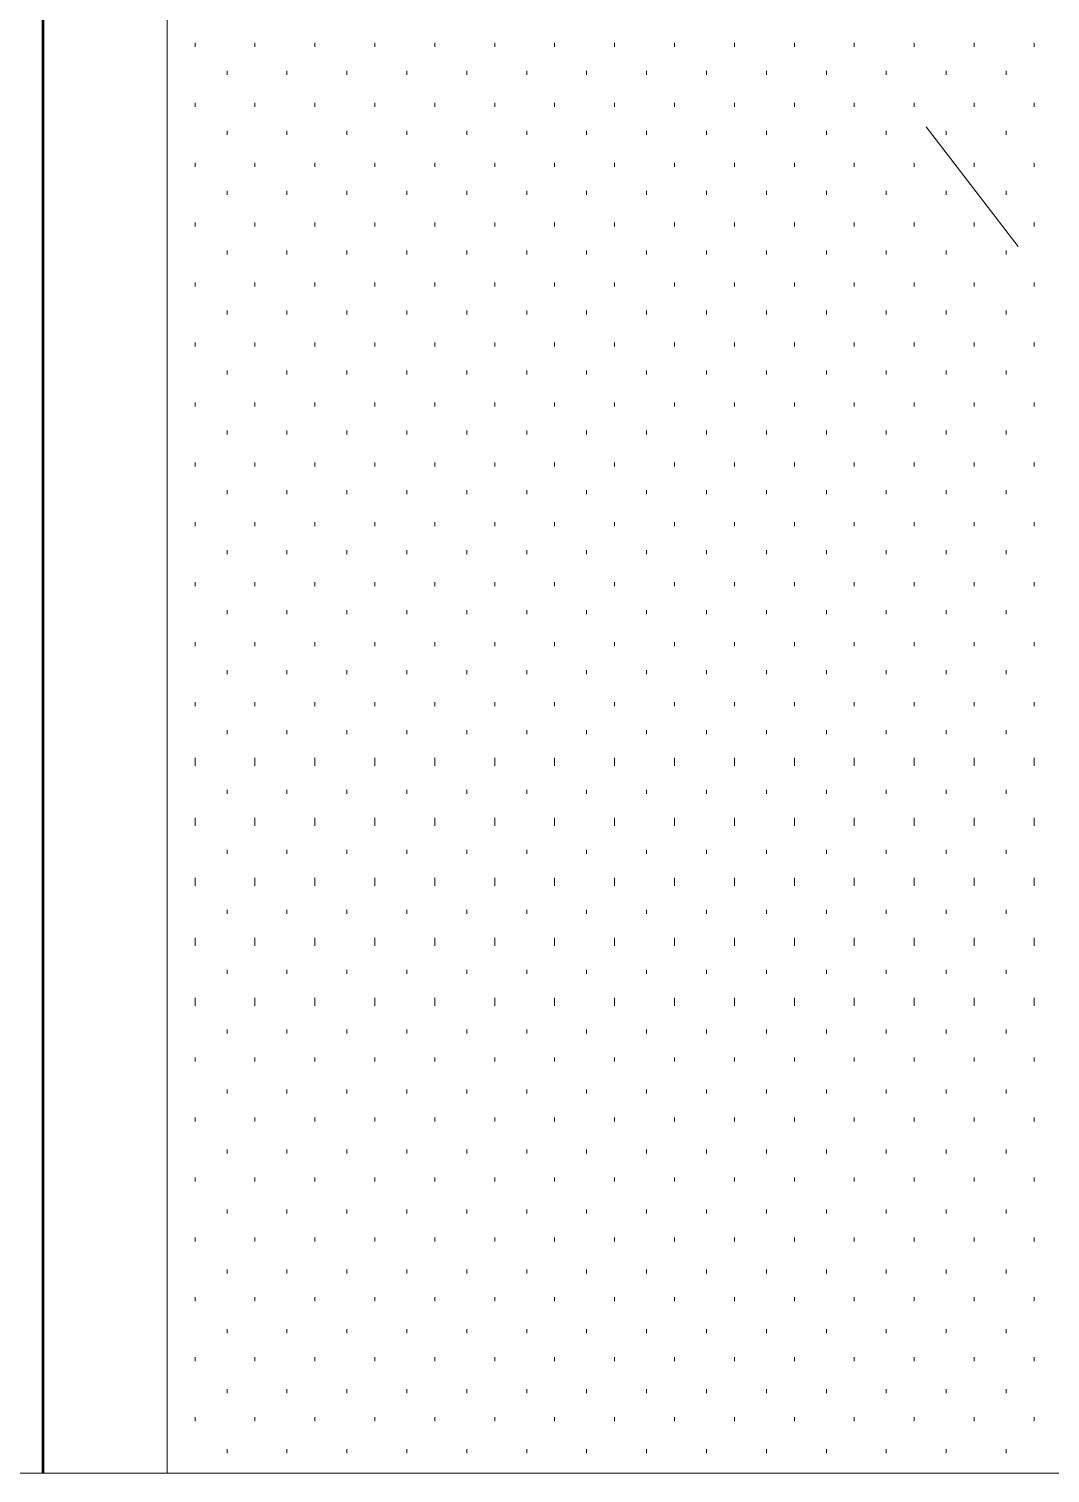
# Model space of a CAD drawing. Header units: inches. Extents: x -6061 to 13621, y -296 to 7483.
# Drawn here: x -5436.28 to -5415.81, y 607.46 to 636.41 of the extents above; entities that cross this region are included whole.
import ezdxf

# ---------------------------------------------------------------- set-up
doc = ezdxf.new("R2010")
doc.units = ezdxf.units.IN
doc.header["$MEASUREMENT"] = 0
doc.layers.get('0').update_dxf_attribs({"linetype": 'CONTINUOUS'})

msp = doc.modelspace()

# ---------------------------------------------------------------- linework, layer by layer
at = {"color": 7, "linetype": 'Continuous', "lineweight": 53, "true_color": 0x000007}
for q in [(-5435.99234, 803.59683), (-5435.99234, 607.4552)]:
    msp.add_line((-5435.99234, 607.4552), q, dxfattribs=at)
at = {"color": 7, "linetype": 'Continuous', "lineweight": 9, "true_color": 0x000007}
for p, q in [((-5435.99234, 703.48371), (-5435.99234, 607.4552)), ((-5433.50954, 703.48371), (-5433.50954, 607.4552)), ((-5433.50954, 701.0009), (-5433.50954, 607.4552)), ((-5416.45026, 632.04299), (-5418.29234, 634.4457)), ((-5452.81135, 607.4552), (-5331.23397, 607.4552)), ((-5435.99234, 607.4552), (-5433.50954, 607.4552)), ((-5433.50954, 607.4552), (-5435.99234, 607.4552)), ((-5328.11044, 607.4552), (-5435.99234, 607.4552)), ((-5433.50954, 607.4552), (-5397.46881, 607.4552)), ((-5397.46881, 607.4552), (-5433.50954, 607.4552))]:
    msp.add_line(p, q, dxfattribs=at)
at = {"color": 7, "linetype": 'Continuous', "lineweight": 9, "true_color": 0xffffff}
for p, q in [((-5432.9489, 636.04751), (-5432.9489, 636.1276)), ((-5431.74755, 636.04751), (-5431.74755, 636.1276)), ((-5430.54619, 636.04751), (-5430.54619, 636.1276)), ((-5429.34483, 636.04751), (-5429.34483, 636.1276)), ((-5428.14347, 636.04751), (-5428.14347, 636.1276)), ((-5426.94212, 636.04751), (-5426.94212, 636.1276)), ((-5425.74076, 636.04751), (-5425.74076, 636.1276)), ((-5424.5394, 636.04751), (-5424.5394, 636.1276)), ((-5423.33805, 636.04751), (-5423.33805, 636.1276)), ((-5422.13669, 636.04751), (-5422.13669, 636.1276)), ((-5420.93533, 636.04751), (-5420.93533, 636.1276)), ((-5419.73397, 636.04751), (-5419.73397, 636.1276)), ((-5418.53262, 636.04751), (-5418.53262, 636.1276)), ((-5417.33126, 636.04751), (-5417.33126, 636.1276)), ((-5416.1299, 636.04751), (-5416.1299, 636.1276)), ((-5432.30818, 635.48688), (-5432.30818, 635.56697)), ((-5431.10682, 635.48688), (-5431.10682, 635.56697)), ((-5429.90547, 635.48688), (-5429.90547, 635.56697)), ((-5428.70411, 635.48688), (-5428.70411, 635.56697)), ((-5427.50275, 635.48688), (-5427.50275, 635.56697)), ((-5426.30139, 635.48688), (-5426.30139, 635.56697)), ((-5425.10004, 635.48688), (-5425.10004, 635.56697)), ((-5423.89868, 635.48688), (-5423.89868, 635.56697)), ((-5422.69732, 635.48688), (-5422.69732, 635.56697)), ((-5421.49596, 635.48688), (-5421.49596, 635.56697)), ((-5420.29461, 635.48688), (-5420.29461, 635.56697)), ((-5419.09325, 635.48688), (-5419.09325, 635.56697)), ((-5417.89189, 635.48688), (-5417.89189, 635.56697)), ((-5416.69053, 635.48688), (-5416.69053, 635.56697)), ((-5432.9489, 634.84615), (-5432.9489, 634.92624)), ((-5431.74755, 634.84615), (-5431.74755, 634.92624)), ((-5430.54619, 634.84615), (-5430.54619, 634.92624)), ((-5429.34483, 634.84615), (-5429.34483, 634.92624)), ((-5428.14347, 634.84615), (-5428.14347, 634.92624)), ((-5426.94212, 634.84615), (-5426.94212, 634.92624)), ((-5425.74076, 634.84615), (-5425.74076, 634.92624)), ((-5424.5394, 634.84615), (-5424.5394, 634.92624)), ((-5423.33805, 634.84615), (-5423.33805, 634.92624)), ((-5422.13669, 634.84615), (-5422.13669, 634.92624)), ((-5420.93533, 634.84615), (-5420.93533, 634.92624)), ((-5419.73397, 634.84615), (-5419.73397, 634.92624)), ((-5418.53262, 634.84615), (-5418.53262, 634.92624)), ((-5417.33126, 634.84615), (-5417.33126, 634.92624)), ((-5416.1299, 634.84615), (-5416.1299, 634.92624)), ((-5432.30818, 634.28552), (-5432.30818, 634.36561)), ((-5431.10682, 634.28552), (-5431.10682, 634.36561)), ((-5429.90547, 634.28552), (-5429.90547, 634.36561)), ((-5428.70411, 634.28552), (-5428.70411, 634.36561)), ((-5427.50275, 634.28552), (-5427.50275, 634.36561)), ((-5426.30139, 634.28552), (-5426.30139, 634.36561)), ((-5425.10004, 634.28552), (-5425.10004, 634.36561)), ((-5423.89868, 634.28552), (-5423.89868, 634.36561)), ((-5422.69732, 634.28552), (-5422.69732, 634.36561)), ((-5421.49596, 634.28552), (-5421.49596, 634.36561)), ((-5420.29461, 634.28552), (-5420.29461, 634.36561)), ((-5419.09325, 634.28552), (-5419.09325, 634.36561)), ((-5417.89189, 634.28552), (-5417.89189, 634.36561)), ((-5416.69053, 634.28552), (-5416.69053, 634.36561)), ((-5432.9489, 633.6448), (-5432.9489, 633.72489)), ((-5431.74755, 633.6448), (-5431.74755, 633.72489)), ((-5430.54619, 633.6448), (-5430.54619, 633.72489)), ((-5429.34483, 633.6448), (-5429.34483, 633.72489)), ((-5428.14347, 633.6448), (-5428.14347, 633.72489)), ((-5426.94212, 633.6448), (-5426.94212, 633.72489)), ((-5425.74076, 633.6448), (-5425.74076, 633.72489)), ((-5424.5394, 633.6448), (-5424.5394, 633.72489)), ((-5423.33805, 633.6448), (-5423.33805, 633.72489)), ((-5422.13669, 633.6448), (-5422.13669, 633.72489)), ((-5420.93533, 633.6448), (-5420.93533, 633.72489)), ((-5419.73397, 633.6448), (-5419.73397, 633.72489)), ((-5418.53262, 633.6448), (-5418.53262, 633.72489)), ((-5417.33126, 633.6448), (-5417.33126, 633.72489)), ((-5416.1299, 633.6448), (-5416.1299, 633.72489)), ((-5432.30818, 633.08416), (-5432.30818, 633.16425)), ((-5431.10682, 633.08416), (-5431.10682, 633.16425)), ((-5429.90547, 633.08416), (-5429.90547, 633.16425)), ((-5428.70411, 633.08416), (-5428.70411, 633.16425)), ((-5427.50275, 633.08416), (-5427.50275, 633.16425)), ((-5426.30139, 633.08416), (-5426.30139, 633.16425)), ((-5425.10004, 633.08416), (-5425.10004, 633.16425)), ((-5423.89868, 633.08416), (-5423.89868, 633.16425)), ((-5422.69732, 633.08416), (-5422.69732, 633.16425)), ((-5421.49596, 633.08416), (-5421.49596, 633.16425)), ((-5420.29461, 633.08416), (-5420.29461, 633.16425)), ((-5419.09325, 633.08416), (-5419.09325, 633.16425)), ((-5417.89189, 633.08416), (-5417.89189, 633.16425)), ((-5416.69053, 633.08416), (-5416.69053, 633.16425)), ((-5432.9489, 632.44344), (-5432.9489, 632.52353)), ((-5431.74755, 632.44344), (-5431.74755, 632.52353)), ((-5430.54619, 632.44344), (-5430.54619, 632.52353)), ((-5429.34483, 632.44344), (-5429.34483, 632.52353)), ((-5428.14347, 632.44344), (-5428.14347, 632.52353)), ((-5426.94212, 632.44344), (-5426.94212, 632.52353)), ((-5425.74076, 632.44344), (-5425.74076, 632.52353)), ((-5424.5394, 632.44344), (-5424.5394, 632.52353)), ((-5423.33805, 632.44344), (-5423.33805, 632.52353)), ((-5422.13669, 632.44344), (-5422.13669, 632.52353)), ((-5420.93533, 632.44344), (-5420.93533, 632.52353)), ((-5419.73397, 632.44344), (-5419.73397, 632.52353)), ((-5418.53262, 632.44344), (-5418.53262, 632.52353)), ((-5417.33126, 632.44344), (-5417.33126, 632.52353)), ((-5416.1299, 632.44344), (-5416.1299, 632.52353)), ((-5432.30818, 631.88281), (-5432.30818, 631.9629)), ((-5431.10682, 631.88281), (-5431.10682, 631.9629)), ((-5429.90547, 631.88281), (-5429.90547, 631.9629)), ((-5428.70411, 631.88281), (-5428.70411, 631.9629)), ((-5427.50275, 631.88281), (-5427.50275, 631.9629)), ((-5426.30139, 631.88281), (-5426.30139, 631.9629)), ((-5425.10004, 631.88281), (-5425.10004, 631.9629)), ((-5423.89868, 631.88281), (-5423.89868, 631.9629)), ((-5422.69732, 631.88281), (-5422.69732, 631.9629)), ((-5421.49596, 631.88281), (-5421.49596, 631.9629)), ((-5420.29461, 631.88281), (-5420.29461, 631.9629)), ((-5419.09325, 631.88281), (-5419.09325, 631.9629)), ((-5417.89189, 631.88281), (-5417.89189, 631.9629)), ((-5416.69053, 631.88281), (-5416.69053, 631.9629)), ((-5432.9489, 631.24208), (-5432.9489, 631.32217)), ((-5431.74755, 631.24208), (-5431.74755, 631.32217)), ((-5430.54619, 631.24208), (-5430.54619, 631.32217)), ((-5429.34483, 631.24208), (-5429.34483, 631.32217)), ((-5428.14347, 631.24208), (-5428.14347, 631.32217)), ((-5426.94212, 631.24208), (-5426.94212, 631.32217)), ((-5425.74076, 631.24208), (-5425.74076, 631.32217)), ((-5424.5394, 631.24208), (-5424.5394, 631.32217)), ((-5423.33805, 631.24208), (-5423.33805, 631.32217)), ((-5422.13669, 631.24208), (-5422.13669, 631.32217)), ((-5420.93533, 631.24208), (-5420.93533, 631.32217)), ((-5419.73397, 631.24208), (-5419.73397, 631.32217)), ((-5418.53262, 631.24208), (-5418.53262, 631.32217)), ((-5417.33126, 631.24208), (-5417.33126, 631.32217)), ((-5416.1299, 631.24208), (-5416.1299, 631.32217)), ((-5432.30818, 630.68145), (-5432.30818, 630.76154)), ((-5431.10682, 630.68145), (-5431.10682, 630.76154)), ((-5429.90547, 630.68145), (-5429.90547, 630.76154)), ((-5428.70411, 630.68145), (-5428.70411, 630.76154)), ((-5427.50275, 630.68145), (-5427.50275, 630.76154)), ((-5426.30139, 630.68145), (-5426.30139, 630.76154)), ((-5425.10004, 630.68145), (-5425.10004, 630.76154)), ((-5423.89868, 630.68145), (-5423.89868, 630.76154)), ((-5422.69732, 630.68145), (-5422.69732, 630.76154)), ((-5421.49596, 630.68145), (-5421.49596, 630.76154)), ((-5420.29461, 630.68145), (-5420.29461, 630.76154)), ((-5419.09325, 630.68145), (-5419.09325, 630.76154)), ((-5417.89189, 630.68145), (-5417.89189, 630.76154)), ((-5416.69053, 630.68145), (-5416.69053, 630.76154)), ((-5432.9489, 630.04072), (-5432.9489, 630.12081)), ((-5431.74755, 630.04072), (-5431.74755, 630.12081)), ((-5430.54619, 630.04072), (-5430.54619, 630.12081)), ((-5429.34483, 630.04072), (-5429.34483, 630.12081)), ((-5428.14347, 630.04072), (-5428.14347, 630.12081)), ((-5426.94212, 630.04072), (-5426.94212, 630.12081)), ((-5425.74076, 630.04072), (-5425.74076, 630.12081)), ((-5424.5394, 630.04072), (-5424.5394, 630.12081)), ((-5423.33805, 630.04072), (-5423.33805, 630.12081)), ((-5422.13669, 630.04072), (-5422.13669, 630.12081)), ((-5420.93533, 630.04072), (-5420.93533, 630.12081)), ((-5419.73397, 630.04072), (-5419.73397, 630.12081)), ((-5418.53262, 630.04072), (-5418.53262, 630.12081)), ((-5417.33126, 630.04072), (-5417.33126, 630.12081)), ((-5416.1299, 630.04072), (-5416.1299, 630.12081)), ((-5432.30818, 629.48009), (-5432.30818, 629.56018)), ((-5431.10682, 629.48009), (-5431.10682, 629.56018)), ((-5429.90547, 629.48009), (-5429.90547, 629.56018)), ((-5428.70411, 629.48009), (-5428.70411, 629.56018)), ((-5427.50275, 629.48009), (-5427.50275, 629.56018)), ((-5426.30139, 629.48009), (-5426.30139, 629.56018)), ((-5425.10004, 629.48009), (-5425.10004, 629.56018)), ((-5423.89868, 629.48009), (-5423.89868, 629.56018)), ((-5422.69732, 629.48009), (-5422.69732, 629.56018)), ((-5421.49596, 629.48009), (-5421.49596, 629.56018)), ((-5420.29461, 629.48009), (-5420.29461, 629.56018)), ((-5419.09325, 629.48009), (-5419.09325, 629.56018)), ((-5417.89189, 629.48009), (-5417.89189, 629.56018)), ((-5416.69053, 629.48009), (-5416.69053, 629.56018)), ((-5432.9489, 628.83937), (-5432.9489, 628.91946)), ((-5431.74755, 628.83937), (-5431.74755, 628.91946)), ((-5430.54619, 628.83937), (-5430.54619, 628.91946)), ((-5429.34483, 628.83937), (-5429.34483, 628.91946)), ((-5428.14347, 628.83937), (-5428.14347, 628.91946)), ((-5426.94212, 628.83937), (-5426.94212, 628.91946)), ((-5425.74076, 628.83937), (-5425.74076, 628.91946)), ((-5424.5394, 628.83937), (-5424.5394, 628.91946)), ((-5423.33805, 628.83937), (-5423.33805, 628.91946)), ((-5422.13669, 628.83937), (-5422.13669, 628.91946)), ((-5420.93533, 628.83937), (-5420.93533, 628.91946)), ((-5419.73397, 628.83937), (-5419.73397, 628.91946)), ((-5418.53262, 628.83937), (-5418.53262, 628.91946)), ((-5417.33126, 628.83937), (-5417.33126, 628.91946)), ((-5416.1299, 628.83937), (-5416.1299, 628.91946)), ((-5432.30818, 628.27873), (-5432.30818, 628.35882)), ((-5431.10682, 628.27873), (-5431.10682, 628.35882)), ((-5429.90547, 628.27873), (-5429.90547, 628.35882)), ((-5428.70411, 628.27873), (-5428.70411, 628.35882)), ((-5427.50275, 628.27873), (-5427.50275, 628.35882)), ((-5426.30139, 628.27873), (-5426.30139, 628.35882)), ((-5425.10004, 628.27873), (-5425.10004, 628.35882)), ((-5423.89868, 628.27873), (-5423.89868, 628.35882)), ((-5422.69732, 628.27873), (-5422.69732, 628.35882)), ((-5421.49596, 628.27873), (-5421.49596, 628.35882)), ((-5420.29461, 628.27873), (-5420.29461, 628.35882)), ((-5419.09325, 628.27873), (-5419.09325, 628.35882)), ((-5417.89189, 628.27873), (-5417.89189, 628.35882)), ((-5416.69053, 628.27873), (-5416.69053, 628.35882)), ((-5432.9489, 627.63801), (-5432.9489, 627.7181)), ((-5431.74755, 627.63801), (-5431.74755, 627.7181)), ((-5430.54619, 627.63801), (-5430.54619, 627.7181)), ((-5429.34483, 627.63801), (-5429.34483, 627.7181)), ((-5428.14347, 627.63801), (-5428.14347, 627.7181)), ((-5426.94212, 627.63801), (-5426.94212, 627.7181)), ((-5425.74076, 627.63801), (-5425.74076, 627.7181)), ((-5424.5394, 627.63801), (-5424.5394, 627.7181)), ((-5423.33805, 627.63801), (-5423.33805, 627.7181)), ((-5422.13669, 627.63801), (-5422.13669, 627.7181)), ((-5420.93533, 627.63801), (-5420.93533, 627.7181)), ((-5419.73397, 627.63801), (-5419.73397, 627.7181)), ((-5418.53262, 627.63801), (-5418.53262, 627.7181)), ((-5417.33126, 627.63801), (-5417.33126, 627.7181)), ((-5416.1299, 627.63801), (-5416.1299, 627.7181)), ((-5432.30818, 627.07738), (-5432.30818, 627.15747)), ((-5431.10682, 627.07738), (-5431.10682, 627.15747)), ((-5429.90547, 627.07738), (-5429.90547, 627.15747)), ((-5428.70411, 627.07738), (-5428.70411, 627.15747)), ((-5427.50275, 627.07738), (-5427.50275, 627.15747)), ((-5426.30139, 627.07738), (-5426.30139, 627.15747)), ((-5425.10004, 627.07738), (-5425.10004, 627.15747)), ((-5423.89868, 627.07738), (-5423.89868, 627.15747)), ((-5422.69732, 627.07738), (-5422.69732, 627.15747)), ((-5421.49596, 627.07738), (-5421.49596, 627.15747)), ((-5420.29461, 627.07738), (-5420.29461, 627.15747)), ((-5419.09325, 627.07738), (-5419.09325, 627.15747)), ((-5417.89189, 627.07738), (-5417.89189, 627.15747)), ((-5416.69053, 627.07738), (-5416.69053, 627.15747)), ((-5432.9489, 626.43665), (-5432.9489, 626.51674)), ((-5431.74755, 626.43665), (-5431.74755, 626.51674)), ((-5430.54619, 626.43665), (-5430.54619, 626.51674)), ((-5429.34483, 626.43665), (-5429.34483, 626.51674)), ((-5428.14347, 626.43665), (-5428.14347, 626.51674)), ((-5426.94212, 626.43665), (-5426.94212, 626.51674)), ((-5425.74076, 626.43665), (-5425.74076, 626.51674)), ((-5424.5394, 626.43665), (-5424.5394, 626.51674)), ((-5423.33805, 626.43665), (-5423.33805, 626.51674)), ((-5422.13669, 626.43665), (-5422.13669, 626.51674)), ((-5420.93533, 626.43665), (-5420.93533, 626.51674)), ((-5419.73397, 626.43665), (-5419.73397, 626.51674)), ((-5418.53262, 626.43665), (-5418.53262, 626.51674)), ((-5417.33126, 626.43665), (-5417.33126, 626.51674)), ((-5416.1299, 626.43665), (-5416.1299, 626.51674)), ((-5432.30818, 625.87602), (-5432.30818, 625.95611)), ((-5431.10682, 625.87602), (-5431.10682, 625.95611)), ((-5429.90547, 625.87602), (-5429.90547, 625.95611)), ((-5428.70411, 625.87602), (-5428.70411, 625.95611)), ((-5427.50275, 625.87602), (-5427.50275, 625.95611)), ((-5426.30139, 625.87602), (-5426.30139, 625.95611)), ((-5425.10004, 625.87602), (-5425.10004, 625.95611)), ((-5423.89868, 625.87602), (-5423.89868, 625.95611)), ((-5422.69732, 625.87602), (-5422.69732, 625.95611)), ((-5421.49596, 625.87602), (-5421.49596, 625.95611)), ((-5420.29461, 625.87602), (-5420.29461, 625.95611)), ((-5419.09325, 625.87602), (-5419.09325, 625.95611)), ((-5417.89189, 625.87602), (-5417.89189, 625.95611)), ((-5416.69053, 625.87602), (-5416.69053, 625.95611)), ((-5432.9489, 625.23529), (-5432.9489, 625.31538)), ((-5431.74755, 625.23529), (-5431.74755, 625.31538)), ((-5430.54619, 625.23529), (-5430.54619, 625.31538)), ((-5429.34483, 625.23529), (-5429.34483, 625.31538)), ((-5428.14347, 625.23529), (-5428.14347, 625.31538)), ((-5426.94212, 625.23529), (-5426.94212, 625.31538)), ((-5425.74076, 625.23529), (-5425.74076, 625.31538)), ((-5424.5394, 625.23529), (-5424.5394, 625.31538)), ((-5423.33805, 625.23529), (-5423.33805, 625.31538)), ((-5422.13669, 625.23529), (-5422.13669, 625.31538)), ((-5420.93533, 625.23529), (-5420.93533, 625.31538)), ((-5419.73397, 625.23529), (-5419.73397, 625.31538)), ((-5418.53262, 625.23529), (-5418.53262, 625.31538)), ((-5417.33126, 625.23529), (-5417.33126, 625.31538)), ((-5416.1299, 625.23529), (-5416.1299, 625.31538)), ((-5432.30818, 624.67466), (-5432.30818, 624.75475)), ((-5431.10682, 624.67466), (-5431.10682, 624.75475)), ((-5429.90547, 624.67466), (-5429.90547, 624.75475)), ((-5428.70411, 624.67466), (-5428.70411, 624.75475)), ((-5427.50275, 624.67466), (-5427.50275, 624.75475)), ((-5426.30139, 624.67466), (-5426.30139, 624.75475)), ((-5425.10004, 624.67466), (-5425.10004, 624.75475)), ((-5423.89868, 624.67466), (-5423.89868, 624.75475)), ((-5422.69732, 624.67466), (-5422.69732, 624.75475)), ((-5421.49596, 624.67466), (-5421.49596, 624.75475)), ((-5420.29461, 624.67466), (-5420.29461, 624.75475)), ((-5419.09325, 624.67466), (-5419.09325, 624.75475)), ((-5417.89189, 624.67466), (-5417.89189, 624.75475)), ((-5416.69053, 624.67466), (-5416.69053, 624.75475)), ((-5432.9489, 624.03394), (-5432.9489, 624.11403)), ((-5431.74755, 624.03394), (-5431.74755, 624.11403)), ((-5430.54619, 624.03394), (-5430.54619, 624.11403)), ((-5429.34483, 624.03394), (-5429.34483, 624.11403)), ((-5428.14347, 624.03394), (-5428.14347, 624.11403)), ((-5426.94212, 624.03394), (-5426.94212, 624.11403)), ((-5425.74076, 624.03394), (-5425.74076, 624.11403)), ((-5424.5394, 624.03394), (-5424.5394, 624.11403)), ((-5423.33805, 624.03394), (-5423.33805, 624.11403)), ((-5422.13669, 624.03394), (-5422.13669, 624.11403)), ((-5420.93533, 624.03394), (-5420.93533, 624.11403)), ((-5419.73397, 624.03394), (-5419.73397, 624.11403)), ((-5418.53262, 624.03394), (-5418.53262, 624.11403)), ((-5417.33126, 624.03394), (-5417.33126, 624.11403)), ((-5416.1299, 624.03394), (-5416.1299, 624.11403)), ((-5432.30818, 623.4733), (-5432.30818, 623.55339)), ((-5431.10682, 623.4733), (-5431.10682, 623.55339)), ((-5429.90547, 623.4733), (-5429.90547, 623.55339)), ((-5428.70411, 623.4733), (-5428.70411, 623.55339)), ((-5427.50275, 623.4733), (-5427.50275, 623.55339)), ((-5426.30139, 623.4733), (-5426.30139, 623.55339)), ((-5425.10004, 623.4733), (-5425.10004, 623.55339)), ((-5423.89868, 623.4733), (-5423.89868, 623.55339)), ((-5422.69732, 623.4733), (-5422.69732, 623.55339)), ((-5421.49596, 623.4733), (-5421.49596, 623.55339)), ((-5420.29461, 623.4733), (-5420.29461, 623.55339)), ((-5419.09325, 623.4733), (-5419.09325, 623.55339)), ((-5417.89189, 623.4733), (-5417.89189, 623.55339)), ((-5416.69053, 623.4733), (-5416.69053, 623.55339)), ((-5432.9489, 622.83258), (-5432.9489, 622.91267)), ((-5431.74755, 622.83258), (-5431.74755, 622.91267)), ((-5430.54619, 622.83258), (-5430.54619, 622.91267)), ((-5429.34483, 622.83258), (-5429.34483, 622.91267)), ((-5428.14347, 622.83258), (-5428.14347, 622.91267)), ((-5426.94212, 622.83258), (-5426.94212, 622.91267)), ((-5425.74076, 622.83258), (-5425.74076, 622.91267)), ((-5424.5394, 622.83258), (-5424.5394, 622.91267)), ((-5423.33805, 622.83258), (-5423.33805, 622.91267)), ((-5422.13669, 622.83258), (-5422.13669, 622.91267)), ((-5420.93533, 622.83258), (-5420.93533, 622.91267)), ((-5419.73397, 622.83258), (-5419.73397, 622.91267)), ((-5418.53262, 622.83258), (-5418.53262, 622.91267)), ((-5417.33126, 622.83258), (-5417.33126, 622.91267)), ((-5416.1299, 622.83258), (-5416.1299, 622.91267)), ((-5432.30818, 622.27195), (-5432.30818, 622.35204)), ((-5431.10682, 622.27195), (-5431.10682, 622.35204)), ((-5429.90547, 622.27195), (-5429.90547, 622.35204)), ((-5428.70411, 622.27195), (-5428.70411, 622.35204)), ((-5427.50275, 622.27195), (-5427.50275, 622.35204)), ((-5426.30139, 622.27195), (-5426.30139, 622.35204)), ((-5425.10004, 622.27195), (-5425.10004, 622.35204)), ((-5423.89868, 622.27195), (-5423.89868, 622.35204)), ((-5422.69732, 622.27195), (-5422.69732, 622.35204)), ((-5421.49596, 622.27195), (-5421.49596, 622.35204)), ((-5420.29461, 622.27195), (-5420.29461, 622.35204)), ((-5419.09325, 622.27195), (-5419.09325, 622.35204)), ((-5417.89189, 622.27195), (-5417.89189, 622.35204)), ((-5416.69053, 622.27195), (-5416.69053, 622.35204)), ((-5432.9489, 621.63122), (-5432.9489, 621.7914)), ((-5431.74755, 621.63122), (-5431.74755, 621.7914)), ((-5430.54619, 621.63122), (-5430.54619, 621.7914)), ((-5429.34483, 621.63122), (-5429.34483, 621.7914)), ((-5428.14347, 621.63122), (-5428.14347, 621.7914)), ((-5426.94212, 621.63122), (-5426.94212, 621.7914)), ((-5425.74076, 621.63122), (-5425.74076, 621.7914)), ((-5424.5394, 621.63122), (-5424.5394, 621.7914)), ((-5423.33805, 621.63122), (-5423.33805, 621.7914)), ((-5422.13669, 621.63122), (-5422.13669, 621.7914)), ((-5420.93533, 621.63122), (-5420.93533, 621.7914)), ((-5419.73397, 621.63122), (-5419.73397, 621.7914)), ((-5418.53262, 621.63122), (-5418.53262, 621.7914)), ((-5417.33126, 621.63122), (-5417.33126, 621.7914)), ((-5416.1299, 621.63122), (-5416.1299, 621.7914)), ((-5432.30818, 621.07059), (-5432.30818, 621.15068)), ((-5431.10682, 621.07059), (-5431.10682, 621.15068)), ((-5429.90547, 621.07059), (-5429.90547, 621.15068)), ((-5428.70411, 621.07059), (-5428.70411, 621.15068)), ((-5427.50275, 621.07059), (-5427.50275, 621.15068)), ((-5426.30139, 621.07059), (-5426.30139, 621.15068)), ((-5425.10004, 621.07059), (-5425.10004, 621.15068)), ((-5423.89868, 621.07059), (-5423.89868, 621.15068)), ((-5422.69732, 621.07059), (-5422.69732, 621.15068)), ((-5421.49596, 621.07059), (-5421.49596, 621.15068)), ((-5420.29461, 621.07059), (-5420.29461, 621.15068)), ((-5419.09325, 621.07059), (-5419.09325, 621.15068)), ((-5417.89189, 621.07059), (-5417.89189, 621.15068)), ((-5416.69053, 621.07059), (-5416.69053, 621.15068)), ((-5432.9489, 620.42986), (-5432.9489, 620.59005)), ((-5431.74755, 620.42986), (-5431.74755, 620.59005)), ((-5430.54619, 620.42986), (-5430.54619, 620.59005)), ((-5429.34483, 620.42986), (-5429.34483, 620.59005)), ((-5428.14347, 620.42986), (-5428.14347, 620.59005)), ((-5426.94212, 620.42986), (-5426.94212, 620.59005)), ((-5425.74076, 620.42986), (-5425.74076, 620.59005)), ((-5424.5394, 620.42986), (-5424.5394, 620.59005)), ((-5423.33805, 620.42986), (-5423.33805, 620.59005)), ((-5422.13669, 620.42986), (-5422.13669, 620.59005)), ((-5420.93533, 620.42986), (-5420.93533, 620.59005)), ((-5419.73397, 620.42986), (-5419.73397, 620.59005)), ((-5418.53262, 620.42986), (-5418.53262, 620.59005)), ((-5417.33126, 620.42986), (-5417.33126, 620.59005)), ((-5416.1299, 620.42986), (-5416.1299, 620.59005)), ((-5432.30818, 619.86923), (-5432.30818, 619.94932)), ((-5431.10682, 619.86923), (-5431.10682, 619.94932)), ((-5429.90547, 619.86923), (-5429.90547, 619.94932)), ((-5428.70411, 619.86923), (-5428.70411, 619.94932)), ((-5427.50275, 619.86923), (-5427.50275, 619.94932)), ((-5426.30139, 619.86923), (-5426.30139, 619.94932)), ((-5425.10004, 619.86923), (-5425.10004, 619.94932)), ((-5423.89868, 619.86923), (-5423.89868, 619.94932)), ((-5422.69732, 619.86923), (-5422.69732, 619.94932)), ((-5421.49596, 619.86923), (-5421.49596, 619.94932)), ((-5420.29461, 619.86923), (-5420.29461, 619.94932)), ((-5419.09325, 619.86923), (-5419.09325, 619.94932)), ((-5417.89189, 619.86923), (-5417.89189, 619.94932)), ((-5416.69053, 619.86923), (-5416.69053, 619.94932)), ((-5432.9489, 619.22851), (-5432.9489, 619.38869)), ((-5431.74755, 619.22851), (-5431.74755, 619.38869)), ((-5430.54619, 619.22851), (-5430.54619, 619.38869)), ((-5429.34483, 619.22851), (-5429.34483, 619.38869)), ((-5428.14347, 619.22851), (-5428.14347, 619.38869)), ((-5426.94212, 619.22851), (-5426.94212, 619.38869)), ((-5425.74076, 619.22851), (-5425.74076, 619.38869)), ((-5424.5394, 619.22851), (-5424.5394, 619.38869)), ((-5423.33805, 619.22851), (-5423.33805, 619.38869)), ((-5422.13669, 619.22851), (-5422.13669, 619.38869)), ((-5420.93533, 619.22851), (-5420.93533, 619.38869)), ((-5419.73397, 619.22851), (-5419.73397, 619.38869)), ((-5418.53262, 619.22851), (-5418.53262, 619.38869)), ((-5417.33126, 619.22851), (-5417.33126, 619.38869)), ((-5416.1299, 619.22851), (-5416.1299, 619.38869)), ((-5432.30818, 618.66787), (-5432.30818, 618.74796)), ((-5431.10682, 618.66787), (-5431.10682, 618.74796)), ((-5429.90547, 618.66787), (-5429.90547, 618.74796)), ((-5428.70411, 618.66787), (-5428.70411, 618.74796)), ((-5427.50275, 618.66787), (-5427.50275, 618.74796)), ((-5426.30139, 618.66787), (-5426.30139, 618.74796)), ((-5425.10004, 618.66787), (-5425.10004, 618.74796)), ((-5423.89868, 618.66787), (-5423.89868, 618.74796)), ((-5422.69732, 618.66787), (-5422.69732, 618.74796)), ((-5421.49596, 618.66787), (-5421.49596, 618.74796)), ((-5420.29461, 618.66787), (-5420.29461, 618.74796)), ((-5419.09325, 618.66787), (-5419.09325, 618.74796)), ((-5417.89189, 618.66787), (-5417.89189, 618.74796)), ((-5416.69053, 618.66787), (-5416.69053, 618.74796)), ((-5432.9489, 618.02715), (-5432.9489, 618.18733)), ((-5431.74755, 618.02715), (-5431.74755, 618.18733)), ((-5430.54619, 618.02715), (-5430.54619, 618.18733)), ((-5429.34483, 618.02715), (-5429.34483, 618.18733)), ((-5428.14347, 618.02715), (-5428.14347, 618.18733)), ((-5426.94212, 618.02715), (-5426.94212, 618.18733)), ((-5425.74076, 618.02715), (-5425.74076, 618.18733)), ((-5424.5394, 618.02715), (-5424.5394, 618.18733)), ((-5423.33805, 618.02715), (-5423.33805, 618.18733)), ((-5422.13669, 618.02715), (-5422.13669, 618.18733)), ((-5420.93533, 618.02715), (-5420.93533, 618.18733)), ((-5419.73397, 618.02715), (-5419.73397, 618.18733)), ((-5418.53262, 618.02715), (-5418.53262, 618.18733)), ((-5417.33126, 618.02715), (-5417.33126, 618.18733)), ((-5416.1299, 618.02715), (-5416.1299, 618.18733)), ((-5432.30818, 617.46652), (-5432.30818, 617.54661)), ((-5431.10682, 617.46652), (-5431.10682, 617.54661)), ((-5429.90547, 617.46652), (-5429.90547, 617.54661)), ((-5428.70411, 617.46652), (-5428.70411, 617.54661)), ((-5427.50275, 617.46652), (-5427.50275, 617.54661)), ((-5426.30139, 617.46652), (-5426.30139, 617.54661)), ((-5425.10004, 617.46652), (-5425.10004, 617.54661)), ((-5423.89868, 617.46652), (-5423.89868, 617.54661)), ((-5422.69732, 617.46652), (-5422.69732, 617.54661)), ((-5421.49596, 617.46652), (-5421.49596, 617.54661)), ((-5420.29461, 617.46652), (-5420.29461, 617.54661)), ((-5419.09325, 617.46652), (-5419.09325, 617.54661)), ((-5417.89189, 617.46652), (-5417.89189, 617.54661)), ((-5416.69053, 617.46652), (-5416.69053, 617.54661)), ((-5432.9489, 616.82579), (-5432.9489, 616.98597)), ((-5431.74755, 616.82579), (-5431.74755, 616.98597)), ((-5430.54619, 616.82579), (-5430.54619, 616.98597)), ((-5429.34483, 616.82579), (-5429.34483, 616.98597)), ((-5428.14347, 616.82579), (-5428.14347, 616.98597)), ((-5426.94212, 616.82579), (-5426.94212, 616.98597)), ((-5425.74076, 616.82579), (-5425.74076, 616.98597)), ((-5424.5394, 616.82579), (-5424.5394, 616.98597)), ((-5423.33805, 616.82579), (-5423.33805, 616.98597)), ((-5422.13669, 616.82579), (-5422.13669, 616.98597)), ((-5420.93533, 616.82579), (-5420.93533, 616.98597)), ((-5419.73397, 616.82579), (-5419.73397, 616.98597)), ((-5418.53262, 616.82579), (-5418.53262, 616.98597)), ((-5417.33126, 616.82579), (-5417.33126, 616.98597)), ((-5416.1299, 616.82579), (-5416.1299, 616.98597)), ((-5432.30818, 616.26516), (-5432.30818, 616.34525)), ((-5431.10682, 616.26516), (-5431.10682, 616.34525)), ((-5429.90547, 616.26516), (-5429.90547, 616.34525)), ((-5428.70411, 616.26516), (-5428.70411, 616.34525)), ((-5427.50275, 616.26516), (-5427.50275, 616.34525)), ((-5426.30139, 616.26516), (-5426.30139, 616.34525)), ((-5425.10004, 616.26516), (-5425.10004, 616.34525)), ((-5423.89868, 616.26516), (-5423.89868, 616.34525)), ((-5422.69732, 616.26516), (-5422.69732, 616.34525)), ((-5421.49596, 616.26516), (-5421.49596, 616.34525)), ((-5420.29461, 616.26516), (-5420.29461, 616.34525)), ((-5419.09325, 616.26516), (-5419.09325, 616.34525)), ((-5417.89189, 616.26516), (-5417.89189, 616.34525)), ((-5416.69053, 616.26516), (-5416.69053, 616.34525)), ((-5432.9489, 615.70452), (-5432.9489, 615.78462)), ((-5431.74755, 615.70452), (-5431.74755, 615.78462)), ((-5430.54619, 615.70452), (-5430.54619, 615.78462)), ((-5429.34483, 615.70452), (-5429.34483, 615.78462)), ((-5428.14347, 615.70452), (-5428.14347, 615.78462)), ((-5426.94212, 615.70452), (-5426.94212, 615.78462)), ((-5425.74076, 615.70452), (-5425.74076, 615.78462)), ((-5424.5394, 615.70452), (-5424.5394, 615.78462)), ((-5423.33805, 615.70452), (-5423.33805, 615.78462)), ((-5422.13669, 615.70452), (-5422.13669, 615.78462)), ((-5420.93533, 615.70452), (-5420.93533, 615.78462)), ((-5419.73397, 615.70452), (-5419.73397, 615.78462)), ((-5418.53262, 615.70452), (-5418.53262, 615.78462)), ((-5417.33126, 615.70452), (-5417.33126, 615.78462)), ((-5416.1299, 615.70452), (-5416.1299, 615.78462)), ((-5432.30818, 615.0638), (-5432.30818, 615.14389)), ((-5431.10682, 615.0638), (-5431.10682, 615.14389)), ((-5429.90547, 615.0638), (-5429.90547, 615.14389)), ((-5428.70411, 615.0638), (-5428.70411, 615.14389)), ((-5427.50275, 615.0638), (-5427.50275, 615.14389)), ((-5426.30139, 615.0638), (-5426.30139, 615.14389)), ((-5425.10004, 615.0638), (-5425.10004, 615.14389)), ((-5423.89868, 615.0638), (-5423.89868, 615.14389)), ((-5422.69732, 615.0638), (-5422.69732, 615.14389)), ((-5421.49596, 615.0638), (-5421.49596, 615.14389)), ((-5420.29461, 615.0638), (-5420.29461, 615.14389)), ((-5419.09325, 615.0638), (-5419.09325, 615.14389)), ((-5417.89189, 615.0638), (-5417.89189, 615.14389)), ((-5416.69053, 615.0638), (-5416.69053, 615.14389)), ((-5432.9489, 614.50317), (-5432.9489, 614.58326)), ((-5431.74755, 614.50317), (-5431.74755, 614.58326)), ((-5430.54619, 614.50317), (-5430.54619, 614.58326)), ((-5429.34483, 614.50317), (-5429.34483, 614.58326)), ((-5428.14347, 614.50317), (-5428.14347, 614.58326)), ((-5426.94212, 614.50317), (-5426.94212, 614.58326)), ((-5425.74076, 614.50317), (-5425.74076, 614.58326)), ((-5424.5394, 614.50317), (-5424.5394, 614.58326)), ((-5423.33805, 614.50317), (-5423.33805, 614.58326)), ((-5422.13669, 614.50317), (-5422.13669, 614.58326)), ((-5420.93533, 614.50317), (-5420.93533, 614.58326)), ((-5419.73397, 614.50317), (-5419.73397, 614.58326)), ((-5418.53262, 614.50317), (-5418.53262, 614.58326)), ((-5417.33126, 614.50317), (-5417.33126, 614.58326)), ((-5416.1299, 614.50317), (-5416.1299, 614.58326)), ((-5432.30818, 613.86244), (-5432.30818, 613.94253)), ((-5431.10682, 613.86244), (-5431.10682, 613.94253)), ((-5429.90547, 613.86244), (-5429.90547, 613.94253)), ((-5428.70411, 613.86244), (-5428.70411, 613.94253)), ((-5427.50275, 613.86244), (-5427.50275, 613.94253)), ((-5426.30139, 613.86244), (-5426.30139, 613.94253)), ((-5425.10004, 613.86244), (-5425.10004, 613.94253)), ((-5423.89868, 613.86244), (-5423.89868, 613.94253)), ((-5422.69732, 613.86244), (-5422.69732, 613.94253)), ((-5421.49596, 613.86244), (-5421.49596, 613.94253)), ((-5420.29461, 613.86244), (-5420.29461, 613.94253)), ((-5419.09325, 613.86244), (-5419.09325, 613.94253)), ((-5417.89189, 613.86244), (-5417.89189, 613.94253)), ((-5416.69053, 613.86244), (-5416.69053, 613.94253)), ((-5432.9489, 613.30181), (-5432.9489, 613.3819)), ((-5431.74755, 613.30181), (-5431.74755, 613.3819)), ((-5430.54619, 613.30181), (-5430.54619, 613.3819)), ((-5429.34483, 613.30181), (-5429.34483, 613.3819)), ((-5428.14347, 613.30181), (-5428.14347, 613.3819)), ((-5426.94212, 613.30181), (-5426.94212, 613.3819)), ((-5425.74076, 613.30181), (-5425.74076, 613.3819)), ((-5424.5394, 613.30181), (-5424.5394, 613.3819)), ((-5423.33805, 613.30181), (-5423.33805, 613.3819)), ((-5422.13669, 613.30181), (-5422.13669, 613.3819)), ((-5420.93533, 613.30181), (-5420.93533, 613.3819)), ((-5419.73397, 613.30181), (-5419.73397, 613.3819)), ((-5418.53262, 613.30181), (-5418.53262, 613.3819)), ((-5417.33126, 613.30181), (-5417.33126, 613.3819)), ((-5416.1299, 613.30181), (-5416.1299, 613.3819)), ((-5432.30818, 612.66109), (-5432.30818, 612.74118)), ((-5431.10682, 612.66109), (-5431.10682, 612.74118)), ((-5429.90547, 612.66109), (-5429.90547, 612.74118)), ((-5428.70411, 612.66109), (-5428.70411, 612.74118)), ((-5427.50275, 612.66109), (-5427.50275, 612.74118)), ((-5426.30139, 612.66109), (-5426.30139, 612.74118)), ((-5425.10004, 612.66109), (-5425.10004, 612.74118)), ((-5423.89868, 612.66109), (-5423.89868, 612.74118)), ((-5422.69732, 612.66109), (-5422.69732, 612.74118)), ((-5421.49596, 612.66109), (-5421.49596, 612.74118)), ((-5420.29461, 612.66109), (-5420.29461, 612.74118)), ((-5419.09325, 612.66109), (-5419.09325, 612.74118)), ((-5417.89189, 612.66109), (-5417.89189, 612.74118)), ((-5416.69053, 612.66109), (-5416.69053, 612.74118)), ((-5432.9489, 612.10045), (-5432.9489, 612.18054)), ((-5431.74755, 612.10045), (-5431.74755, 612.18054)), ((-5430.54619, 612.10045), (-5430.54619, 612.18054)), ((-5429.34483, 612.10045), (-5429.34483, 612.18054)), ((-5428.14347, 612.10045), (-5428.14347, 612.18054)), ((-5426.94212, 612.10045), (-5426.94212, 612.18054)), ((-5425.74076, 612.10045), (-5425.74076, 612.18054)), ((-5424.5394, 612.10045), (-5424.5394, 612.18054)), ((-5423.33805, 612.10045), (-5423.33805, 612.18054)), ((-5422.13669, 612.10045), (-5422.13669, 612.18054)), ((-5420.93533, 612.10045), (-5420.93533, 612.18054)), ((-5419.73397, 612.10045), (-5419.73397, 612.18054)), ((-5418.53262, 612.10045), (-5418.53262, 612.18054)), ((-5417.33126, 612.10045), (-5417.33126, 612.18054)), ((-5416.1299, 612.10045), (-5416.1299, 612.18054)), ((-5432.30818, 611.45973), (-5432.30818, 611.53982)), ((-5431.10682, 611.45973), (-5431.10682, 611.53982)), ((-5429.90547, 611.45973), (-5429.90547, 611.53982)), ((-5428.70411, 611.45973), (-5428.70411, 611.53982)), ((-5427.50275, 611.45973), (-5427.50275, 611.53982)), ((-5426.30139, 611.45973), (-5426.30139, 611.53982)), ((-5425.10004, 611.45973), (-5425.10004, 611.53982)), ((-5423.89868, 611.45973), (-5423.89868, 611.53982)), ((-5422.69732, 611.45973), (-5422.69732, 611.53982)), ((-5421.49596, 611.45973), (-5421.49596, 611.53982)), ((-5420.29461, 611.45973), (-5420.29461, 611.53982)), ((-5419.09325, 611.45973), (-5419.09325, 611.53982)), ((-5417.89189, 611.45973), (-5417.89189, 611.53982)), ((-5416.69053, 611.45973), (-5416.69053, 611.53982)), ((-5432.9489, 610.89909), (-5432.9489, 610.97919)), ((-5431.74755, 610.89909), (-5431.74755, 610.97919)), ((-5430.54619, 610.89909), (-5430.54619, 610.97919)), ((-5429.34483, 610.89909), (-5429.34483, 610.97919)), ((-5428.14347, 610.89909), (-5428.14347, 610.97919)), ((-5426.94212, 610.89909), (-5426.94212, 610.97919)), ((-5425.74076, 610.89909), (-5425.74076, 610.97919)), ((-5424.5394, 610.89909), (-5424.5394, 610.97919)), ((-5423.33805, 610.89909), (-5423.33805, 610.97919)), ((-5422.13669, 610.89909), (-5422.13669, 610.97919)), ((-5420.93533, 610.89909), (-5420.93533, 610.97919)), ((-5419.73397, 610.89909), (-5419.73397, 610.97919)), ((-5418.53262, 610.89909), (-5418.53262, 610.97919)), ((-5417.33126, 610.89909), (-5417.33126, 610.97919)), ((-5416.1299, 610.89909), (-5416.1299, 610.97919)), ((-5432.30818, 610.25837), (-5432.30818, 610.33846)), ((-5431.10682, 610.25837), (-5431.10682, 610.33846)), ((-5429.90547, 610.25837), (-5429.90547, 610.33846)), ((-5428.70411, 610.25837), (-5428.70411, 610.33846)), ((-5427.50275, 610.25837), (-5427.50275, 610.33846)), ((-5426.30139, 610.25837), (-5426.30139, 610.33846)), ((-5425.10004, 610.25837), (-5425.10004, 610.33846)), ((-5423.89868, 610.25837), (-5423.89868, 610.33846)), ((-5422.69732, 610.25837), (-5422.69732, 610.33846)), ((-5421.49596, 610.25837), (-5421.49596, 610.33846)), ((-5420.29461, 610.25837), (-5420.29461, 610.33846)), ((-5419.09325, 610.25837), (-5419.09325, 610.33846)), ((-5417.89189, 610.25837), (-5417.89189, 610.33846)), ((-5416.69053, 610.25837), (-5416.69053, 610.33846)), ((-5432.9489, 609.69774), (-5432.9489, 609.77783)), ((-5431.74755, 609.69774), (-5431.74755, 609.77783)), ((-5430.54619, 609.69774), (-5430.54619, 609.77783)), ((-5429.34483, 609.69774), (-5429.34483, 609.77783)), ((-5428.14347, 609.69774), (-5428.14347, 609.77783)), ((-5426.94212, 609.69774), (-5426.94212, 609.77783)), ((-5425.74076, 609.69774), (-5425.74076, 609.77783)), ((-5424.5394, 609.69774), (-5424.5394, 609.77783)), ((-5423.33805, 609.69774), (-5423.33805, 609.77783)), ((-5422.13669, 609.69774), (-5422.13669, 609.77783)), ((-5420.93533, 609.69774), (-5420.93533, 609.77783)), ((-5419.73397, 609.69774), (-5419.73397, 609.77783)), ((-5418.53262, 609.69774), (-5418.53262, 609.77783)), ((-5417.33126, 609.69774), (-5417.33126, 609.77783)), ((-5416.1299, 609.69774), (-5416.1299, 609.77783)), ((-5432.30818, 609.05701), (-5432.30818, 609.1371)), ((-5431.10682, 609.05701), (-5431.10682, 609.1371)), ((-5429.90547, 609.05701), (-5429.90547, 609.1371)), ((-5428.70411, 609.05701), (-5428.70411, 609.1371)), ((-5427.50275, 609.05701), (-5427.50275, 609.1371)), ((-5426.30139, 609.05701), (-5426.30139, 609.1371)), ((-5425.10004, 609.05701), (-5425.10004, 609.1371)), ((-5423.89868, 609.05701), (-5423.89868, 609.1371)), ((-5422.69732, 609.05701), (-5422.69732, 609.1371)), ((-5421.49596, 609.05701), (-5421.49596, 609.1371)), ((-5420.29461, 609.05701), (-5420.29461, 609.1371)), ((-5419.09325, 609.05701), (-5419.09325, 609.1371)), ((-5417.89189, 609.05701), (-5417.89189, 609.1371)), ((-5416.69053, 609.05701), (-5416.69053, 609.1371)), ((-5432.9489, 608.49638), (-5432.9489, 608.57647)), ((-5431.74755, 608.49638), (-5431.74755, 608.57647)), ((-5430.54619, 608.49638), (-5430.54619, 608.57647)), ((-5429.34483, 608.49638), (-5429.34483, 608.57647)), ((-5428.14347, 608.49638), (-5428.14347, 608.57647)), ((-5426.94212, 608.49638), (-5426.94212, 608.57647)), ((-5425.74076, 608.49638), (-5425.74076, 608.57647)), ((-5424.5394, 608.49638), (-5424.5394, 608.57647)), ((-5423.33805, 608.49638), (-5423.33805, 608.57647)), ((-5422.13669, 608.49638), (-5422.13669, 608.57647)), ((-5420.93533, 608.49638), (-5420.93533, 608.57647)), ((-5419.73397, 608.49638), (-5419.73397, 608.57647)), ((-5418.53262, 608.49638), (-5418.53262, 608.57647)), ((-5417.33126, 608.49638), (-5417.33126, 608.57647)), ((-5416.1299, 608.49638), (-5416.1299, 608.57647)), ((-5432.30818, 607.85566), (-5432.30818, 607.93575)), ((-5431.10682, 607.85566), (-5431.10682, 607.93575)), ((-5429.90547, 607.85566), (-5429.90547, 607.93575)), ((-5428.70411, 607.85566), (-5428.70411, 607.93575)), ((-5427.50275, 607.85566), (-5427.50275, 607.93575)), ((-5426.30139, 607.85566), (-5426.30139, 607.93575)), ((-5425.10004, 607.85566), (-5425.10004, 607.93575)), ((-5423.89868, 607.85566), (-5423.89868, 607.93575)), ((-5422.69732, 607.85566), (-5422.69732, 607.93575)), ((-5421.49596, 607.85566), (-5421.49596, 607.93575)), ((-5420.29461, 607.85566), (-5420.29461, 607.93575)), ((-5419.09325, 607.85566), (-5419.09325, 607.93575)), ((-5417.89189, 607.85566), (-5417.89189, 607.93575)), ((-5416.69053, 607.85566), (-5416.69053, 607.93575))]:
    msp.add_line(p, q, dxfattribs=at)
at = {"color": 250, "linetype": 'Continuous', "lineweight": 9, "true_color": 0x303030}
for p, q in [((-5435.99234, 635.40679), (-5435.99234, 635.40679)), ((-5435.99234, 631.88281), (-5435.99234, 631.88281)), ((-5435.99234, 629.56018), (-5435.99234, 629.56018)), ((-5435.99234, 616.82579), (-5435.99234, 616.7457)), ((-5435.99234, 608.09593), (-5435.99234, 608.09593))]:
    msp.add_line(p, q, dxfattribs=at)

doc.saveas('drawing.dxf')
